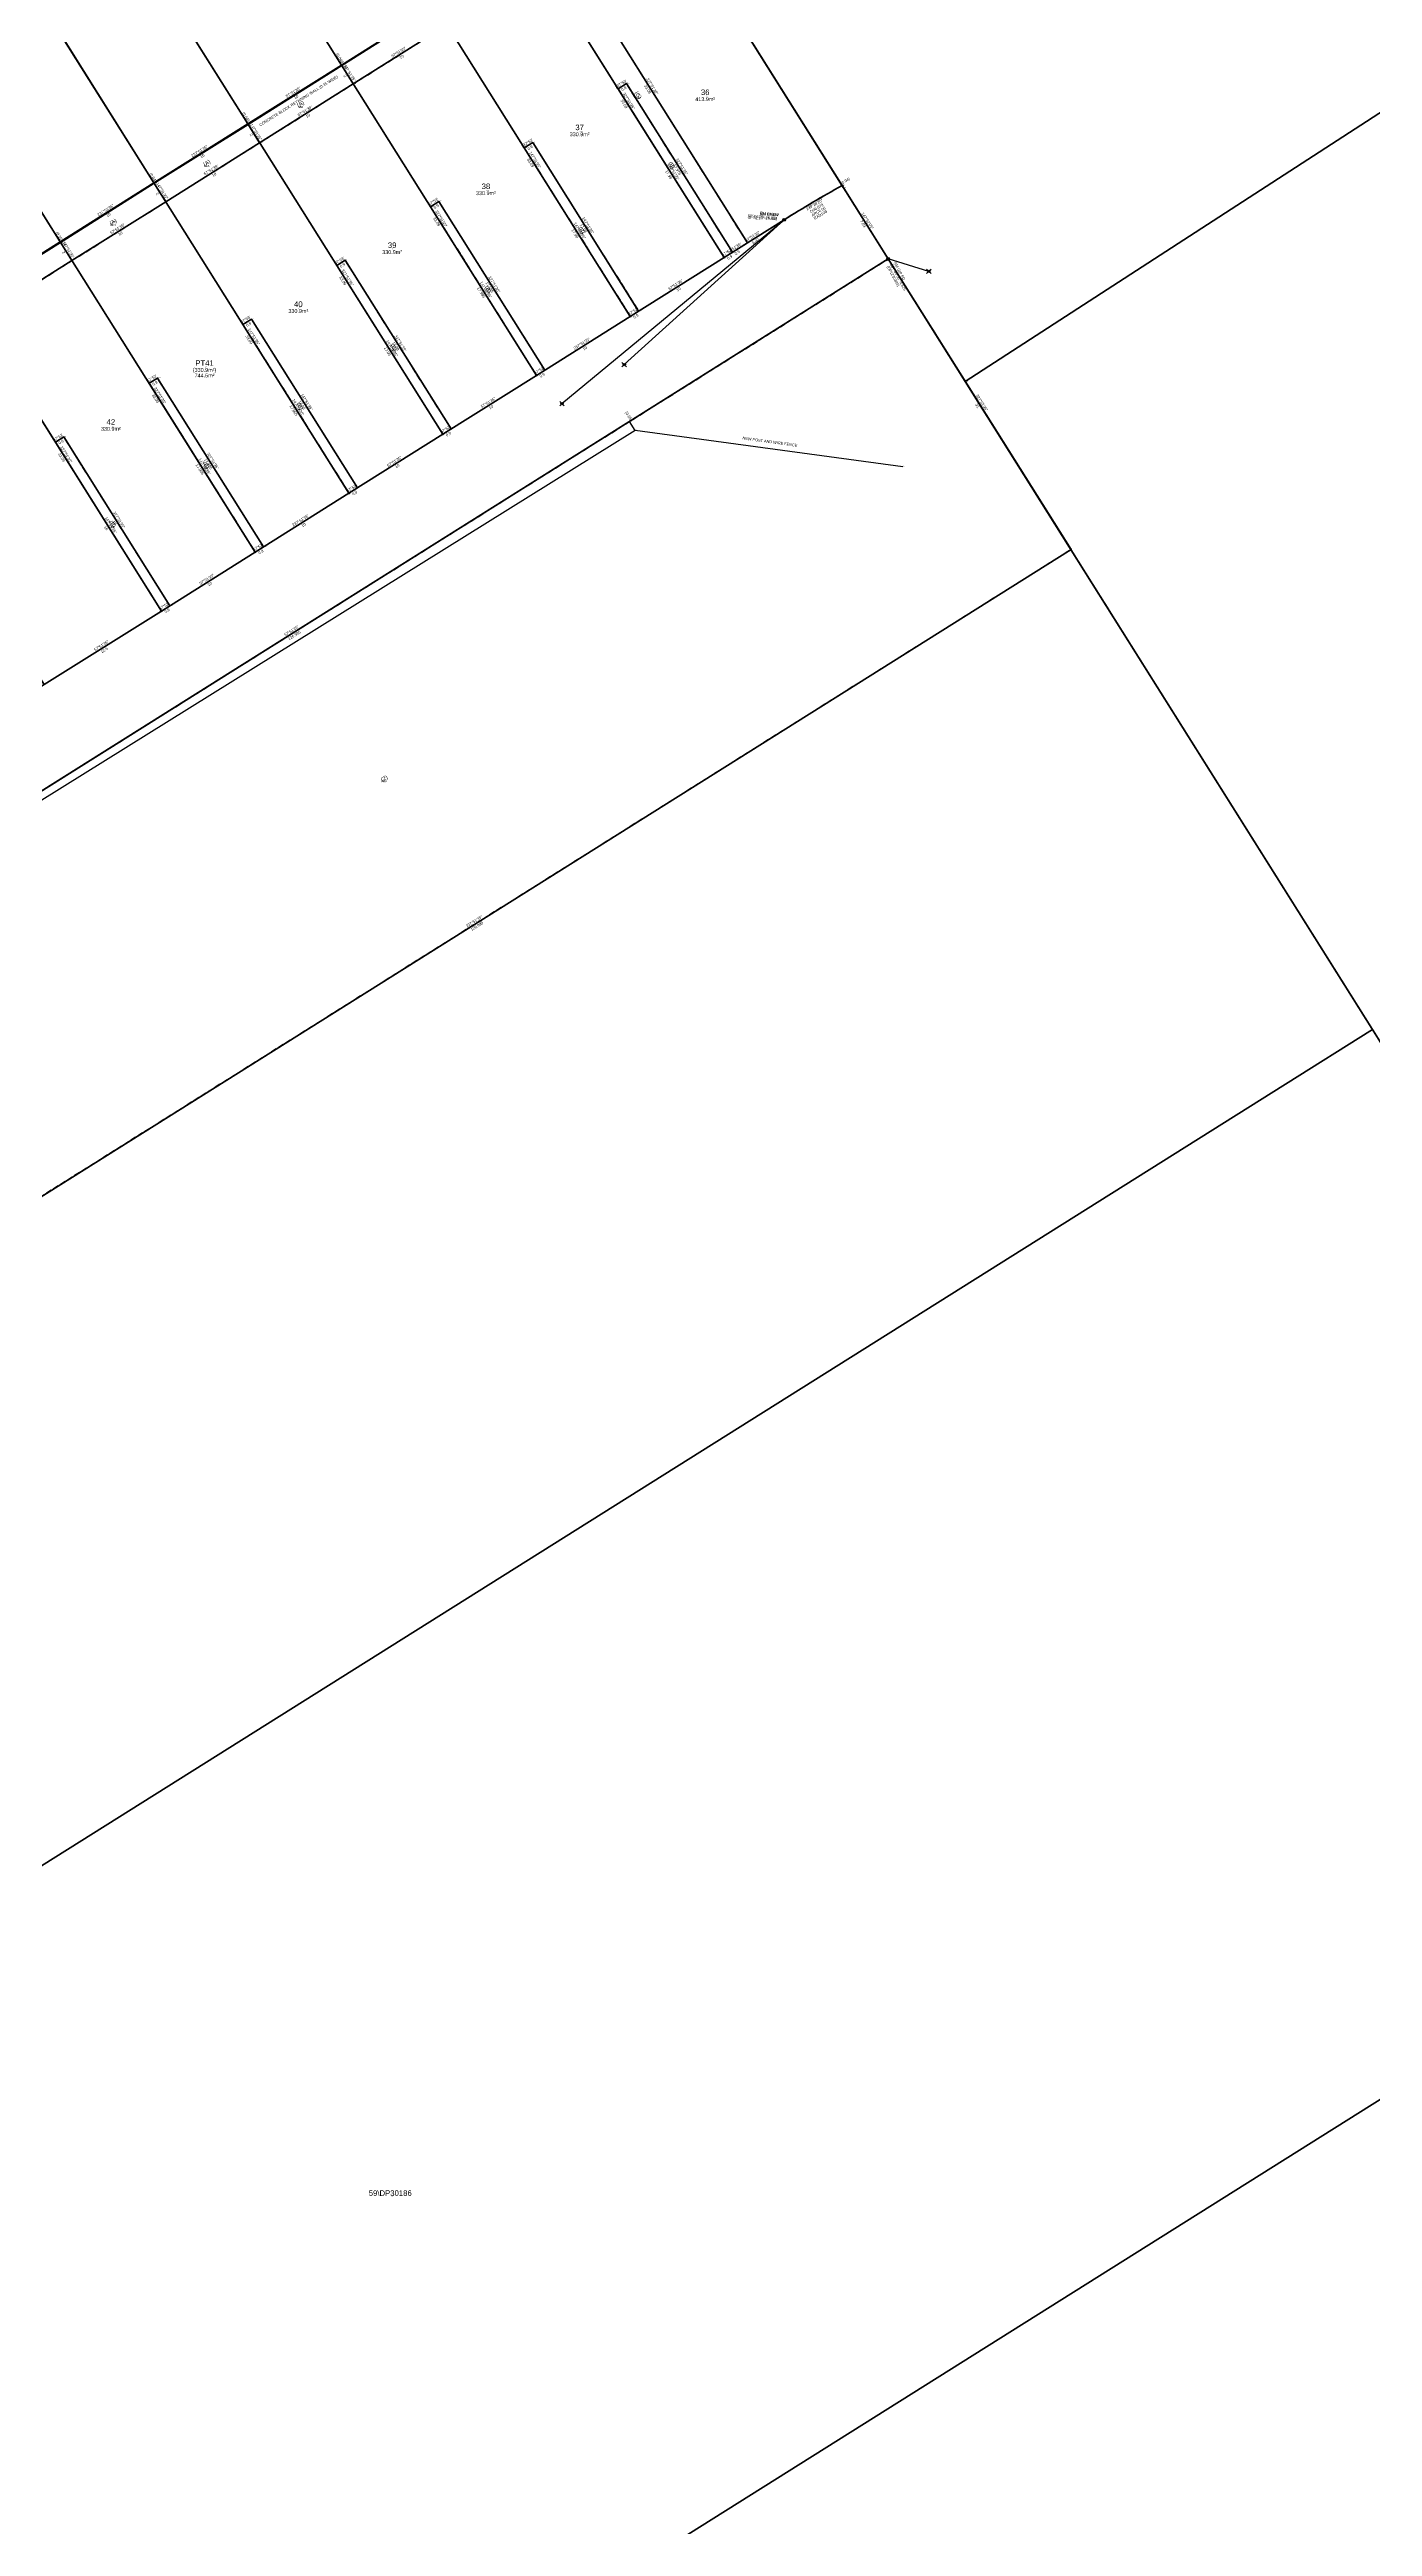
# Model space of a CAD drawing. Extents: x 304674 to 305870, y 6270446 to 6271401.
# Drawn here: x 305071.8 to 305191.2, y 6270742.9 to 6270966.6 of the extents above; entities that cross this region are included whole.
import ezdxf
from ezdxf.enums import TextEntityAlignment as Align

# ---------------------------------------------------------------- set-up
doc = ezdxf.new("R2010")
doc.units = 0
doc.header["$MEASUREMENT"] = 0
doc.header["$PDMODE"] = 35
doc.header["$PDSIZE"] = 0.2
doc.linetypes.add('EASEMENT', pattern=[1.5, 1, -0.5])
for name, color, linetype, lineweight in [('Adjoining Boundary', 7, 'Continuous', 25), ('Boundary', 5, 'Continuous', 50), ('Connection', 4, 'EASEMENT', 25), ('Drafting', 7, 'Continuous', 25), ('Easement', 8, 'EASEMENT', 25), ('Occupation Fences', 8, 'FENCE', 25), ('Occupation Walls', 7, 'WALL', 25), ('Road', 1, 'Continuous', 50)]:
    doc.layers.add(name, color=color, linetype=linetype, lineweight=lineweight)
doc.layers.add('CG Points', color=7, linetype='Continuous', lineweight=25, plot=False)
doc.layers.add('Lot Definitions', color=3, linetype='Continuous', lineweight=70, plot=False)
for name, color, linetype, plot in [('Monument', 6, 'Continuous', False), ('Occupations', 3, 'Continuous', False), ('RM Connection', 2, 'Continuous', False)]:
    doc.layers.add(name, color=color, linetype=linetype, plot=plot)
doc.styles.get("Standard").update_dxf_attribs({"font": 'arial.ttf'})
doc.linetypes.add('FENCE', pattern='A,1,-0.25,["/",Standard,S=0.35,R=0,X=-0.15,Y=-0.15],-0.25,1', length=2.5)
doc.linetypes.add('WALL', pattern='A,0.75,["\\\\",Standard,S=0.35,R=180,X=0,Y=0],0.25', length=1)

# ---------------------------------------------------------------- blocks, each defined once
blk = doc.blocks.new('RM')
at = {"true_color": 0xffffff}
h = blk.add_hatch(color=7, dxfattribs=at)
h.dxf.hatch_style = 1
h.paths.add_polyline_path([(-0.5, 0, 1), (0.5, 0, 1)])
for radius in [0.5, 0.25]:
    blk.add_circle((0, 0), radius)
blk = doc.blocks.new('POP')
at = {"true_color": 0xffffff}
h = blk.add_hatch(color=7, dxfattribs=at)
h.dxf.hatch_style = 1
h.paths.add_polyline_path([(-0.25, 0, 1), (0.25, 0, 1)])
blk.add_circle((0, 0), 0.25)

msp = doc.modelspace()

# ---------------------------------------------------------------- linework, layer by layer
at = {"layer": 'Adjoining Boundary', "ltscale": 0.5}
for points in [[(305154.44, 6270936.64), (305115.9, 6270998), (305351.75, 6271150.55), (305390.17, 6271089.4)], [(305191.96, 6270876.92), (305154.44, 6270936.64), (305390.17, 6271089.4), (305429.8, 6271026.3)], [(304982.47, 6270746.97), (304938.75, 6270816.55), (305147.49, 6270947.7), (305191.21, 6270878.11)], [(305026.19, 6270677.38), (304982.47, 6270746.97), (305191.21, 6270878.11), (305234.92, 6270808.52)], [(305069.91, 6270607.79), (305026.19, 6270677.38), (305234.92, 6270808.52), (305278.63, 6270738.93)]]:
    msp.add_lwpolyline(points, close=True, dxfattribs=at)
at = {"layer": 'Boundary', "ltscale": 0.5}
for p, q in [((305098.12, 6270965.21), (305080.52, 6270993.22)), ((305072.05, 6270987.91), (305089.65, 6270959.89)), ((305063.58, 6270982.59), (305081.18, 6270954.57)), ((305125.64, 6270982.5), (305143.33, 6270954.33)), ((305072.72, 6270949.25), (305055.11, 6270977.27)), ((305132.66, 6270947.83), (305115.05, 6270975.85)), ((305106.59, 6270970.53), (305098.12, 6270965.21)), ((305106.59, 6270970.53), (305124.19, 6270942.51)), ((305089.65, 6270959.89), (305098.12, 6270965.21)), ((305115.72, 6270937.19), (305098.12, 6270965.21)), ((305089.65, 6270959.89), (305081.18, 6270954.57)), ((305107.26, 6270931.87), (305089.65, 6270959.89)), ((305081.18, 6270954.57), (305072.72, 6270949.25)), ((305081.18, 6270954.57), (305098.79, 6270926.55)), ((305064.25, 6270943.93), (305072.72, 6270949.25)), ((305090.32, 6270921.23), (305072.72, 6270949.25)), ((305081.85, 6270915.91), (305064.25, 6270943.93))]:
    msp.add_line(p, q, dxfattribs=at)
at = {"layer": 'Connection', "ltscale": 0.5}
msp.add_line((305147.49, 6270947.7), (305322.22, 6270669.53), dxfattribs=at)
at = {"layer": 'Easement', "ltscale": 0.5}
for p, q in [((305134.77, 6270949.16), (305117.17, 6270977.18)), ((305099.18, 6270963.51), (305107.65, 6270968.83)), ((305099.18, 6270963.51), (305098.12, 6270965.21)), ((305098.12, 6270965.21), (305099.18, 6270963.51)), ((305090.72, 6270958.19), (305099.18, 6270963.51)), ((305123.86, 6270963.53), (305123.09, 6270963.05)), ((305123.09, 6270963.05), (305132.66, 6270947.83)), ((305133.42, 6270948.31), (305123.86, 6270963.53)), ((305089.65, 6270959.89), (305090.72, 6270958.19)), ((305082.25, 6270952.87), (305090.72, 6270958.19)), ((305115.39, 6270958.21), (305114.62, 6270957.73)), ((305114.62, 6270957.73), (305124.19, 6270942.51)), ((305115.39, 6270958.21), (305124.95, 6270942.99)), ((305081.18, 6270954.57), (305082.25, 6270952.87)), ((305073.78, 6270947.55), (305082.25, 6270952.87)), ((305106.16, 6270952.42), (305106.92, 6270952.89)), ((305106.16, 6270952.42), (305115.72, 6270937.19)), ((305116.49, 6270937.67), (305106.92, 6270952.89)), ((305073.78, 6270947.55), (305072.72, 6270949.25)), ((305072.72, 6270949.25), (305073.78, 6270947.55)), ((305132.66, 6270947.83), (305134.77, 6270949.16)), ((305039.96, 6270880.14), (305147.49, 6270947.7)), ((305065.31, 6270942.23), (305073.78, 6270947.55)), ((305097.69, 6270947.1), (305098.45, 6270947.58)), ((305097.69, 6270947.1), (305107.26, 6270931.87)), ((305108.02, 6270932.35), (305098.45, 6270947.58)), ((305132.66, 6270947.83), (305133.42, 6270948.31)), ((305163.99, 6270921.45), (305147.49, 6270947.7)), ((305089.22, 6270941.78), (305089.98, 6270942.26)), ((305089.98, 6270942.26), (305099.55, 6270927.03)), ((305124.19, 6270942.51), (305124.95, 6270942.99)), ((305089.22, 6270941.78), (305098.79, 6270926.55)), ((305115.72, 6270937.19), (305116.49, 6270937.67)), ((305080.75, 6270936.47), (305081.51, 6270936.94)), ((305080.75, 6270936.47), (305090.32, 6270921.23)), ((305091.08, 6270921.71), (305081.51, 6270936.94)), ((305072.28, 6270931.15), (305073.04, 6270931.63)), ((305072.28, 6270931.15), (305081.85, 6270915.91)), ((305082.62, 6270916.39), (305073.04, 6270931.63)), ((305107.26, 6270931.87), (305108.02, 6270932.35)), ((305098.79, 6270926.55), (305099.55, 6270927.03)), ((305163.99, 6270921.45), (305056.45, 6270853.89)), ((305090.32, 6270921.23), (305091.08, 6270921.71)), ((305081.85, 6270915.91), (305082.62, 6270916.39))]:
    msp.add_line(p, q, dxfattribs=at)
at = {"layer": 'Lot Definitions', "ltscale": 0.5}
for points in [[(305098.12, 6270965.21), (305080.52, 6270993.22), (305088.98, 6270998.54), (305106.59, 6270970.53)], [(305089.65, 6270959.89), (305072.05, 6270987.91), (305080.52, 6270993.22), (305098.12, 6270965.21)], [(305072.05, 6270987.91), (305089.65, 6270959.89), (305081.18, 6270954.57), (305063.58, 6270982.59)], [(305072.72, 6270949.25), (305055.11, 6270977.27), (305063.58, 6270982.59), (305081.18, 6270954.57)], [(305064.25, 6270943.93), (305046.65, 6270971.95), (305055.11, 6270977.27), (305072.72, 6270949.25)], [(305124.19, 6270942.51), (305106.59, 6270970.53), (305115.05, 6270975.85), (305132.66, 6270947.83)], [(305115.05, 6270975.85), (305117.17, 6270977.18), (305134.77, 6270949.16), (305132.66, 6270947.83)], [(305106.59, 6270970.53), (305107.65, 6270968.83), (305099.18, 6270963.51), (305098.12, 6270965.21)], [(305115.72, 6270937.19), (305098.12, 6270965.21), (305106.59, 6270970.53), (305124.19, 6270942.51)], [(305098.12, 6270965.21), (305099.18, 6270963.51), (305090.72, 6270958.19), (305089.65, 6270959.89)], [(305098.12, 6270965.21), (305115.72, 6270937.19), (305107.26, 6270931.87), (305089.65, 6270959.89)], [(305133.42, 6270948.31), (305132.66, 6270947.83), (305123.09, 6270963.05), (305123.86, 6270963.53)], [(305089.65, 6270959.89), (305090.72, 6270958.19), (305082.25, 6270952.87), (305081.18, 6270954.57)], [(305098.79, 6270926.55), (305081.18, 6270954.57), (305089.65, 6270959.89), (305107.26, 6270931.87)], [(305124.95, 6270942.99), (305124.19, 6270942.51), (305114.62, 6270957.73), (305115.39, 6270958.21)], [(305081.18, 6270954.57), (305082.25, 6270952.87), (305073.78, 6270947.55), (305072.72, 6270949.25)], [(305090.32, 6270921.23), (305072.72, 6270949.25), (305081.18, 6270954.57), (305098.79, 6270926.55)], [(305116.49, 6270937.67), (305115.72, 6270937.19), (305106.16, 6270952.42), (305106.92, 6270952.89)], [(305072.72, 6270949.25), (305073.78, 6270947.55), (305065.31, 6270942.23), (305064.25, 6270943.93)], [(305081.85, 6270915.91), (305064.25, 6270943.93), (305072.72, 6270949.25), (305090.32, 6270921.23)], [(305039.96, 6270880.14), (305147.49, 6270947.7), (305163.99, 6270921.45), (305056.45, 6270853.89)], [(305039.96, 6270880.14), (305147.49, 6270947.7), (305163.99, 6270921.45), (305056.45, 6270853.89)], [(305108.02, 6270932.35), (305107.26, 6270931.87), (305097.69, 6270947.1), (305098.45, 6270947.58)], [(305063.64, 6270921.4), (305056.99, 6270931.98), (305053.67, 6270937.28), (305064.25, 6270943.93), (305081.85, 6270915.91), (305071.27, 6270909.26)], [(305099.55, 6270927.03), (305098.79, 6270926.55), (305089.22, 6270941.78), (305089.98, 6270942.26)], [(305080.75, 6270936.47), (305081.51, 6270936.94), (305091.08, 6270921.71), (305090.32, 6270921.23)], [(305072.28, 6270931.15), (305073.04, 6270931.63), (305082.62, 6270916.39), (305081.85, 6270915.91)]]:
    msp.add_lwpolyline(points, close=True, dxfattribs=at)
for points in [[(305125.64, 6270982.5), (305143.33, 6270954.33, 0.014078), (305138.09, 6270951.24), (305132.66, 6270947.83), (305115.05, 6270975.85)], [(305147.49, 6270947.7), (304938.75, 6270816.55), (304931.84, 6270827.56), (304938.73, 6270825.99), (304956.34, 6270837.05), (304966.93, 6270843.7), (304975.4, 6270849.02), (304983.86, 6270854.34), (304992.33, 6270859.66), (305000.8, 6270864.98), (305011.38, 6270871.63), (305031.21, 6270884.09), (305053.27, 6270897.95), (305071.27, 6270909.26), (305081.85, 6270915.91), (305090.32, 6270921.23), (305098.79, 6270926.55), (305107.26, 6270931.87), (305115.72, 6270937.19), (305124.19, 6270942.51), (305132.66, 6270947.83), (305138.09, 6270951.24, -0.014078), (305143.33, 6270954.33)]]:
    msp.add_lwpolyline(points, format="xyb", close=True, dxfattribs=at)
at = {"layer": 'Monument', "ltscale": 0.5}
for p in [(305151.15, 6270946.58), (305123.64, 6270938.16), (305118.02, 6270934.64)]:
    msp.add_point(p, dxfattribs=at)
at = {"layer": 'Occupation Fences', "ltscale": 0.5}
msp.add_lwpolyline([(305148.79, 6270928.94), (305124.63, 6270932.21), (304938.81, 6270816.46)], dxfattribs=at)
at = {"layer": 'Occupation Walls', "ltscale": 0.5}
msp.add_lwpolyline([(305053.69, 6270937.24), (305064.28, 6270943.88), (305072.74, 6270949.2), (305081.21, 6270954.53), (305089.68, 6270959.85), (305098.14, 6270965.17), (305106.6, 6270970.5), (305125.64, 6270982.45), (305143.3, 6270954.31), (305143.4, 6270954.14)], dxfattribs=at)
at = {"layer": 'Occupations', "ltscale": 0.5}
for p, q in [((305098.14, 6270965.17), (305098.12, 6270965.21)), ((305089.68, 6270959.85), (305089.65, 6270959.89)), ((305081.21, 6270954.53), (305081.18, 6270954.57)), ((305143.3, 6270954.31), (305143.33, 6270954.33)), ((305072.74, 6270949.2), (305072.72, 6270949.25)), ((305124.63, 6270932.21), (305124.13, 6270933.02))]:
    msp.add_line(p, q, dxfattribs=at)
at = {"layer": 'RM Connection', "ltscale": 0.5}
for p, q in [((305118.02, 6270934.64), (305138.09, 6270951.24)), ((305123.64, 6270938.16), (305138.09, 6270951.24)), ((305151.15, 6270946.58), (305147.49, 6270947.7))]:
    msp.add_line(p, q, dxfattribs=at)
at = {"layer": 'Road', "ltscale": 0.5}
for p, q in [((305143.33, 6270954.33), (305147.49, 6270947.7)), ((305132.66, 6270947.83), (305138.09, 6270951.24)), ((305147.49, 6270947.7), (304938.75, 6270816.55)), ((305124.19, 6270942.51), (305132.66, 6270947.83)), ((305124.19, 6270942.51), (305115.72, 6270937.19)), ((305107.26, 6270931.87), (305115.72, 6270937.19)), ((305098.79, 6270926.55), (305107.26, 6270931.87)), ((305098.79, 6270926.55), (305090.32, 6270921.23)), ((305081.85, 6270915.91), (305090.32, 6270921.23)), ((305071.27, 6270909.26), (305081.85, 6270915.91))]:
    msp.add_line(p, q, dxfattribs=at)
msp.add_arc((305195.55, 6270859.79), 108, 118.9138, 122.1401, dxfattribs=at)

# ---------------------------------------------------------------- block references
at = {"layer": 'Drafting', "ltscale": 0.5, "xscale": 0.25, "yscale": 0.25, "zscale": 0.25}
for name, p in [('POP', (305098.12, 6270965.21)), ('POP', (305089.65, 6270959.89)), ('POP', (305081.18, 6270954.57)), ('POP', (305143.33, 6270954.33)), ('RM', (305138.09, 6270951.24)), ('RM', (305138.09, 6270951.24)), ('POP', (305138.09, 6270951.24)), ('POP', (305072.72, 6270949.25)), ('POP', (305132.66, 6270947.83)), ('RM', (305147.49, 6270947.7)), ('POP', (305124.19, 6270942.51)), ('POP', (305115.72, 6270937.19)), ('POP', (305107.26, 6270931.87)), ('POP', (305098.79, 6270926.55)), ('POP', (305090.32, 6270921.23)), ('POP', (305081.85, 6270915.91))]:
    msp.add_blockref(name, p, dxfattribs=at)

# ---------------------------------------------------------------- texts
at = {"layer": 'CG Points', "ltscale": 0.5}
for s, p in [('82bp', (305098.12, 6270965.21, 305098.12)), ('400sp', (305098.14, 6270965.17, 305098.14)), ('318bp', (305099.18, 6270963.51, 305099.18)), ('183bp', (305123.09, 6270963.05, 305123.09)), ('191bp', (305123.86, 6270963.53, 305123.86)), ('527sp', (305124.91, 6270962.5, 305124.91)), ('436sp', (305130.96, 6270962.35, 305130.96)), ('100bp', (305089.65, 6270959.89, 305089.65)), ('399sp', (305089.68, 6270959.85, 305089.68)), ('531sp', (305094.42, 6270961.7, 305094.42)), ('319bp', (305090.72, 6270958.19, 305090.72)), ('184bp', (305114.62, 6270957.73, 305114.62)), ('190bp', (305115.39, 6270958.21, 305115.39)), ('435sp', (305119.62, 6270959.18, 305119.62)), ('530sp', (305085.95, 6270956.38, 305085.95)), ('478sp', (305127.95, 6270956.17, 305127.95)), ('81bp', (305081.18, 6270954.57, 305081.18)), ('398sp', (305081.21, 6270954.53, 305081.21)), ('434sp', (305111.16, 6270953.86, 305111.16)), ('403sp', (305143.3, 6270954.31, 305143.3)), ('34bp', (305143.33, 6270954.33, 305143.33)), ('404sp', (305143.4, 6270954.14, 305143.4)), ('529sp', (305077.48, 6270951.06, 305077.48)), ('320bp', (305082.25, 6270952.87, 305082.25)), ('185bp', (305106.16, 6270952.42, 305106.16)), ('199bp', (305106.92, 6270952.89, 305106.92)), ('33bp', (305138.09, 6270951.24, 305138.09)), ('80bp', (305072.72, 6270949.25, 305072.72)), ('397sp', (305072.74, 6270949.2, 305072.74)), ('477sp', (305119.8, 6270950.29, 305119.8)), ('313bp', (305134.77, 6270949.16, 305134.77)), ('321bp', (305073.78, 6270947.55, 305073.78)), ('186bp', (305097.69, 6270947.1, 305097.69)), ('200bp', (305098.45, 6270947.58, 305098.45)), ('433sp', (305102.69, 6270948.54, 305102.69)), ('32bp', (305132.66, 6270947.83, 305132.66)), ('192bp', (305133.42, 6270948.31, 305133.42)), ('16bp', (305147.49, 6270947.7, 305147.49)), ('385re', (305151.15, 6270946.58, 305151.15)), ('476sp', (305111.35, 6270944.95, 305111.35)), ('201bp', (305089.98, 6270942.26, 305089.98)), ('432sp', (305094.22, 6270943.22, 305094.22)), ('11bp', (305124.19, 6270942.51, 305124.19)), ('193bp', (305124.95, 6270942.99, 305124.95)), ('187bp', (305089.22, 6270941.78, 305089.22)), ('475sp', (305102.85, 6270939.72, 305102.85)), ('431sp', (305085.75, 6270937.9, 305085.75)), ('194bp', (305116.49, 6270937.67, 305116.49)), ('389rp', (305123.64, 6270938.16, 305123.64)), ('188bp', (305080.75, 6270936.47, 305080.75)), ('202bp', (305081.51, 6270936.94, 305081.51)), ('12bp', (305115.72, 6270937.19, 305115.72)), ('145be', (305154.44, 6270936.64, 305154.44)), ('474sp', (305094.38, 6270934.4, 305094.38)), ('388rp', (305118.02, 6270934.64, 305118.02)), ('423sp', (305124.13, 6270933.02, 305124.13)), ('189bp', (305072.28, 6270931.15, 305072.28)), ('203bp', (305073.04, 6270931.63, 305073.04)), ('430sp', (305077.29, 6270932.58, 305077.29)), ('31bp', (305107.26, 6270931.87, 305107.26)), ('195bp', (305108.02, 6270932.35, 305108.02)), ('415sp', (305124.63, 6270932.21, 305124.63)), ('473sp', (305085.91, 6270929.09, 305085.91)), ('414sp', (305148.79, 6270928.94, 305148.79)), ('13bp', (305098.79, 6270926.55, 305098.79)), ('196bp', (305099.55, 6270927.03, 305099.55)), ('472sp', (305077.45, 6270923.77, 305077.45)), ('14bp', (305090.32, 6270921.23, 305090.32)), ('197bp', (305091.08, 6270921.71, 305091.08)), ('311bp', (305163.99, 6270921.45, 305163.99)), ('30bp', (305081.85, 6270915.91, 305081.85)), ('198bp', (305082.62, 6270916.39, 305082.62)), ('525sp', (305101.97, 6270900.8, 305101.97)), ('526sp', (305101.97, 6270900.8, 305101.97)), ('171se', (305102.52, 6270772.65, 305102.52))]:
    msp.add_text(s, height=0.0625, dxfattribs=at).set_placement(p, align=Align.BOTTOM_LEFT)
at = {"layer": 'Drafting', "ltscale": 0.5}
for s, rotation, p in [('57°51\'35"', 32.14, (305103.28, 6270966.38)), ('2', 302.14, (305098.44, 6270964.23)), ('2', 302.14, (305098.44, 6270964.23)), ('147°51\'35"', 302.14, (305098.86, 6270964.49)), ('327°51\'35"', 302.14, (305098.86, 6270964.49)), ('10', 32.14, (305103.55, 6270965.96)), ('CONCRETE BLOCK RETAINING WALL (0.35 WIDE)', 32.14, (305094.24, 6270961.98)), ('57°51\'35"', 32.14, (305093.75, 6270962.76)), ('10', 32.14, (305094.02, 6270962.33)), ("237°53'", 32.1189, (305123.34, 6270963.5)), ('33.09', 302.14, (305123.64, 6270961.7)), ('0.9', 32.1189, (305123.61, 6270963.08)), ('327°51\'35"', 302.14, (305124.07, 6270961.97)), ('33.09', 302.14, (305125.76, 6270963.03)), ('327°51\'35"', 302.14, (305126.18, 6270963.3)), ('147°51\'35"', 302.14, (305090.4, 6270959.17)), ('57°51\'35"', 32.14, (305094.82, 6270961.06)), ('10', 32.14, (305095.08, 6270960.64)), ('237°51\'35"', 32.14, (305085.29, 6270957.44)), ('2', 302.14, (305089.97, 6270958.91)), ("237°53'", 32.1189, (305114.87, 6270958.18)), ('0.9', 32.1189, (305115.14, 6270957.76)), ('10', 32.14, (305085.55, 6270957.01)), ('57°51\'35"', 32.14, (305086.35, 6270955.74)), ('10', 32.14, (305086.62, 6270955.32)), ('33.09', 302.14, (305115.18, 6270956.38)), ('147°51\'35"', 302.14, (305115.6, 6270956.65)), ('17.98', 302.14, (305127.66, 6270955.31)), ('147°51\'35"', 302.14, (305128.09, 6270955.57)), ('17.975', 302.14, (305128.43, 6270955.78)), ('327°51\'35"', 302.14, (305128.85, 6270956.05)), ('2', 302.14, (305081.5, 6270953.59)), ('147°51\'35"', 302.14, (305081.93, 6270953.85)), ("57°53'", 32.1189, (305106.4, 6270952.87)), ('237°51\'35"', 32.14, (305076.82, 6270952.12)), ('10', 32.14, (305077.08, 6270951.69)), ('57°51\'35"', 32.14, (305077.88, 6270950.42)), ('33.09', 302.14, (305106.71, 6270951.06)), ('0.9', 32.1189, (305106.67, 6270952.44)), ('327°51\'35"', 302.14, (305107.13, 6270951.33)), ('147°51\'35"', 302.14, (305119.62, 6270950.25)), ('147°51\'35"', 302.14, (305120.38, 6270950.73)), ('239°28\'25"', 30.5269, (305140.82, 6270952.61)), ('CH6.079', 30.5269, (305141.01, 6270952.28)), ('ARC6.08', 30.5269, (305141.19, 6270951.98)), ('RAD108', 30.5269, (305141.36, 6270951.68)), ('7.83', 302.1314, (305145.2, 6270950.88)), ('147°52\'05"', 302.1314, (305145.62, 6270951.15)), ('147°51\'35"', 302.14, (305073.46, 6270948.53)), ('327°51\'35"', 302.14, (305073.46, 6270948.53)), ('10', 32.14, (305078.15, 6270950)), ('17.98', 302.14, (305119.2, 6270949.99)), ('17.98', 302.14, (305119.96, 6270950.47)), ('57°51\'35"', 32.14, (305133.58, 6270948.7)), ('57°51\'35"', 32.14, (305135.24, 6270949.75)), ('6.42', 32.14, (305135.51, 6270949.32)), ('2', 302.14, (305073.04, 6270948.27)), ('2', 302.14, (305073.04, 6270948.27)), ("57°53'", 32.1189, (305097.93, 6270947.55)), ('0.9', 32.1189, (305098.2, 6270947.13)), ('327°51\'35"', 302.14, (305098.67, 6270946.01)), ("57°52'", 32.14, (305132.91, 6270948.28)), ('0.9', 32.14, (305133.17, 6270947.85)), ('2.5', 32.14, (305133.85, 6270948.28)), ('33.09', 302.14, (305098.24, 6270945.74)), ('17.985', 302.14, (305110.73, 6270944.67)), ('147°51\'35"', 302.14, (305111.15, 6270944.93)), ('17.985', 302.14, (305111.49, 6270945.15)), ('327°51\'35"', 302.14, (305111.91, 6270945.41)), ('57°51\'35"', 32.14, (305128.29, 6270945.38)), ('10', 32.14, (305128.56, 6270944.96)), ("57°53'", 32.1189, (305089.46, 6270942.23)), ('0.9', 32.1189, (305089.73, 6270941.81)), ("57°52'", 32.14, (305124.44, 6270942.96)), ('0.9', 32.14, (305124.7, 6270942.53)), ('33.09', 302.14, (305089.77, 6270940.42)), ('147°51\'35"', 302.14, (305090.2, 6270940.69)), ('17.99', 302.14, (305102.26, 6270939.35)), ('147°51\'35"', 302.14, (305102.68, 6270939.62)), ('17.99', 302.14, (305103.02, 6270939.83)), ('327°51\'35"', 302.14, (305103.44, 6270940.09)), ('237°51\'35"', 32.14, (305119.82, 6270940.06)), ('10', 32.14, (305120.09, 6270939.64)), ("57°52'", 32.14, (305115.97, 6270937.64)), ("57°53'", 32.1189, (305080.99, 6270936.92)), ('33.09', 302.14, (305081.31, 6270935.1)), ('0.9', 32.1189, (305081.26, 6270936.49)), ('327°51\'35"', 302.14, (305081.73, 6270935.37)), ('147°51\'35"', 302.14, (305094.98, 6270934.78)), ('0.9', 32.14, (305116.24, 6270937.21)), ('327°51\'35"', 302.14, (305155.95, 6270934.71)), ('17.995', 302.14, (305093.79, 6270934.03)), ('147°51\'35"', 302.14, (305094.21, 6270934.3)), ('17.99', 302.14, (305094.55, 6270934.51)), ('57°51\'35"', 32.14, (305111.36, 6270934.74)), ('10', 32.14, (305111.62, 6270934.32)), ('31', 302.14, (305155.53, 6270934.44)), ("57°53'", 32.1189, (305072.53, 6270931.6)), ('0.9', 32.1189, (305072.79, 6270931.18)), ('327°51\'35"', 302.14, (305073.26, 6270930.05)), ("57°52'", 32.14, (305107.5, 6270932.32)), ('0.9', 32.14, (305107.77, 6270931.89)), ('NEW POST AND WIRE FENCE', 352.2828, (305136.8, 6270931.2)), ('33.09', 302.14, (305072.84, 6270929.78)), ('17.995', 302.14, (305085.32, 6270928.71)), ('147°51\'35"', 302.14, (305085.75, 6270928.98)), ('17.995', 302.14, (305086.08, 6270929.19)), ('327°51\'35"', 302.14, (305086.51, 6270929.46)), ('57°51\'35"', 32.14, (305102.89, 6270929.42)), ('10', 32.14, (305103.15, 6270929)), ("57°52'", 32.14, (305099.04, 6270927)), ('0.9', 32.14, (305099.3, 6270926.57)), ('147°51\'35"', 302.14, (305077.28, 6270923.66)), ('327°51\'35"', 302.14, (305078.04, 6270924.14)), ('237°51\'35"', 32.14, (305094.42, 6270924.1)), ('18', 302.14, (305076.85, 6270923.4)), ('18', 302.14, (305077.62, 6270923.87)), ("57°52'", 32.14, (305090.57, 6270921.68)), ('10', 32.14, (305094.69, 6270923.68)), ('0.9', 32.14, (305090.83, 6270921.25)), ('57°51\'35"', 32.14, (305085.95, 6270918.78)), ('10', 32.14, (305086.22, 6270918.36)), ("57°52'", 32.14, (305082.1, 6270916.36)), ('0.9', 32.14, (305082.37, 6270915.94)), ('57°51\'35"', 32.14, (305076.43, 6270912.79)), ('57°51\'35"', 32.14, (305093.6, 6270914.13)), ('126.995', 32.14, (305093.86, 6270913.71)), ('12.5', 32.14, (305076.69, 6270912.37)), ('237°51\'35"', 32.14, (305110.09, 6270887.88)), ('126.995', 32.14, (305110.35, 6270887.46))]:
    msp.add_text(s, height=0.25, rotation=rotation, dxfattribs=at).set_placement(p, align=Align.MIDDLE_CENTER)
for s, rotation, p in [('(0.045)', 302.1403, (305098.12, 6270965.21)), ('(0.045)', 302.1403, (305089.65, 6270959.89)), ('(0.04)', 302.1406, (305081.18, 6270954.57)), ('(0.05)', 302.1403, (305072.72, 6270949.25)), ('(0.95)', 302.14, (305124.13, 6270933.02))]:
    msp.add_text(s, height=0.25, rotation=rotation, dxfattribs=at).set_placement(p, align=Align.BOTTOM_RIGHT)
at = {"layer": 'Drafting', "lineweight": 35, "ltscale": 0.5}
for s, rotation, p in [('(G)', 302.1401, (305124.91, 6270962.5)), ('(A)', 32.1401, (305094.42, 6270961.7)), ('(A)', 32.1401, (305085.95, 6270956.38)), ('(B)', 302.1401, (305127.95, 6270956.17)), ('(A)', 32.1401, (305077.48, 6270951.06)), ('(B)', 302.1401, (305119.8, 6270950.29)), ('(B)', 302.1401, (305111.35, 6270944.95)), ('(B)', 302.1401, (305102.85, 6270939.72)), ('(B)', 302.1401, (305094.38, 6270934.4)), ('(B)', 302.1401, (305085.91, 6270929.09)), ('(B)', 302.1401, (305077.45, 6270923.77)), ('(Z)', 32.14, (305101.97, 6270900.8)), ('(Z)', 32.14, (305101.97, 6270900.8))]:
    msp.add_text(s, height=0.35, rotation=rotation, dxfattribs=at).set_placement(p, align=Align.MIDDLE_CENTER)
for s, p in [('413.9m²', (305130.96, 6270961.85)), ('330.9m²', (305119.62, 6270958.68)), ('330.9m²', (305111.16, 6270953.36)), ('330.9m²', (305102.69, 6270948.04)), ('330.9m²', (305094.22, 6270942.72)), ('(330.9m²)', (305085.75, 6270937.4)), ('744.5m²', (305085.75, 6270936.9)), ('330.9m²', (305077.29, 6270932.08))]:
    msp.add_text(s, height=0.35, dxfattribs=at).set_placement(p, align=Align.BOTTOM_CENTER)
at = {"layer": 'Drafting', "lineweight": 50, "ltscale": 0.5}
for s, p in [('36', (305130.96, 6270962.35)), ('37', (305119.62, 6270959.18)), ('38', (305111.16, 6270953.86)), ('39', (305102.69, 6270948.54)), ('40', (305094.22, 6270943.22)), ('PT41', (305085.75, 6270937.9)), ('42', (305077.29, 6270932.58)), ('59\\DP30186', (305102.52, 6270772.65))]:
    msp.add_text(s, height=0.5, dxfattribs=at).set_placement(p, align=Align.BOTTOM_CENTER)
at = {"layer": 'Drafting', "ltscale": 0.5}
for s, rotation, p in [('(0.04)', 32.1342, (305143.33, 6270954.33)), ('(DP1230344)', 297.9, (305147.27, 6270946.98)), ('287°06\'00"-3.825 ', 297.9, (305147.59, 6270947.15)), ('RM GIP FD', 297.9, (305147.9, 6270947.31))]:
    msp.add_text(s, height=0.25, rotation=rotation, dxfattribs=at).set_placement(p, align=Align.BOTTOM_LEFT)
for s, rotation, p in [('47°52\'10"-19.495 ', 357.1303, (305137.57, 6270951.44)), ('50°24\'30"-26.055 ', 354.5911, (305137.58, 6270951.47)), ('RM DH&W', 357.1303, (305137.59, 6270951.8)), ('RM DH&W', 354.5911, (305137.62, 6270951.82))]:
    msp.add_text(s, height=0.25, rotation=rotation, dxfattribs=at).set_placement(p, align=Align.TOP_RIGHT)
at = {"layer": 'Lot Definitions', "lineweight": 35, "ltscale": 0.5}
for s, p in [('E62', (305124.91, 6270962.23)), ('E66', (305094.42, 6270961.42)), ('E65', (305085.95, 6270956.1)), ('E1', (305127.95, 6270955.9)), ('E64', (305077.48, 6270950.78)), ('E2', (305119.8, 6270950.01)), ('E3', (305111.35, 6270944.68)), ('E6', (305102.85, 6270939.45)), ('E7', (305094.38, 6270934.13)), ('E8', (305085.91, 6270928.81)), ('E9', (305077.45, 6270923.49)), ('E60', (305101.97, 6270900.52)), ('E61', (305101.97, 6270900.52))]:
    msp.add_text(s, height=0.188, dxfattribs=at).set_placement(p, align=Align.MIDDLE_CENTER)

doc.saveas('drawing.dxf')
